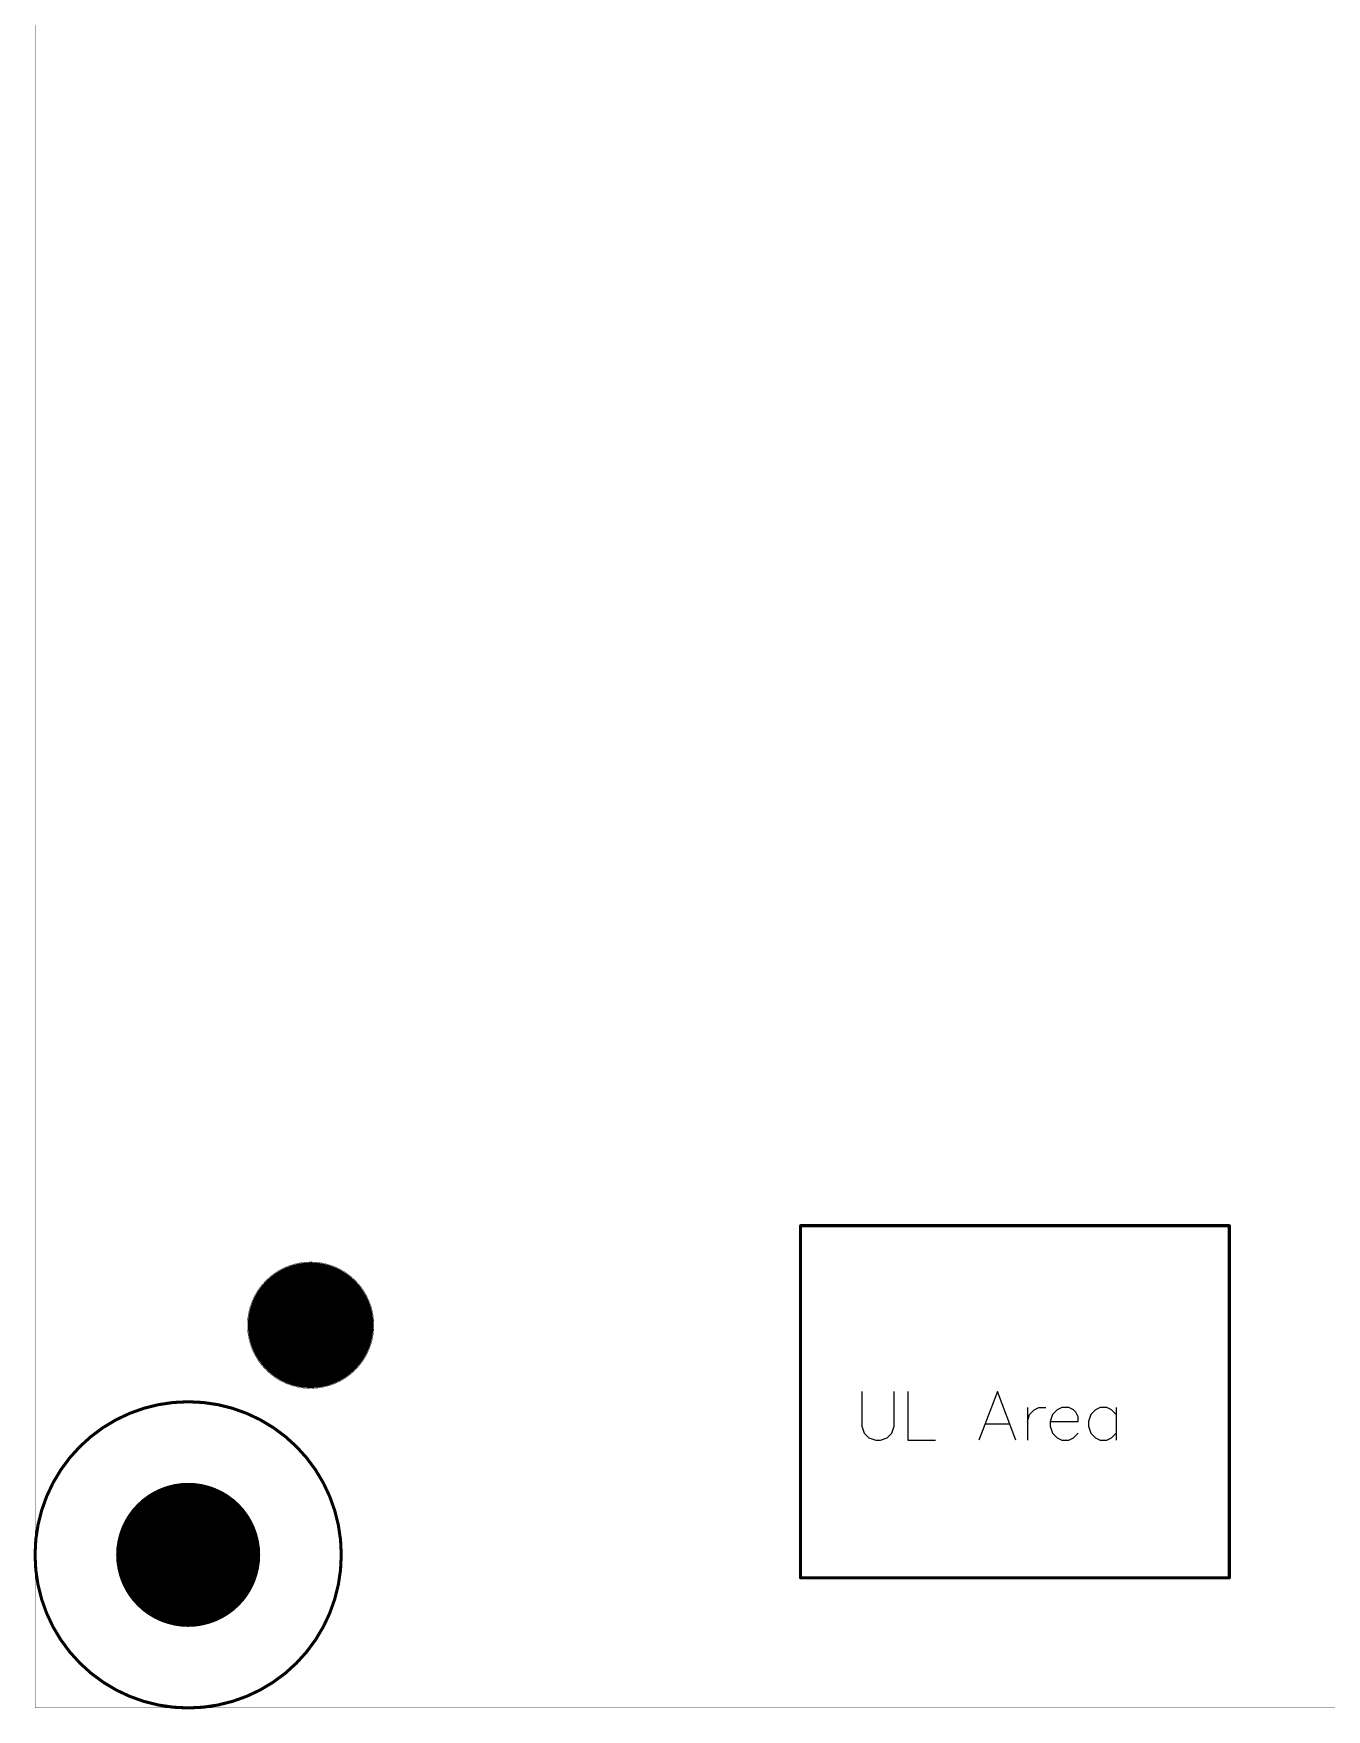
# Model space of a CAD drawing. Header units: millimetres. Extents: x 0 to 400, y 0 to 511.
# Drawn here: x 0 to 42.2, y 0 to 54.7 of the extents above; entities that cross this region are included whole.
import ezdxf

# ---------------------------------------------------------------- set-up
doc = ezdxf.new("R2010")
doc.units = ezdxf.units.MM
for name, color, linetype in [('BottomLayer', 5, 'Continuous'), ('BottomSolder', 6, 'Continuous'), ('Mechanical10', 56, 'Continuous'), ('Mechanical11', 56, 'Continuous'), ('MultiLayer', 9, 'Continuous'), ('PadHoleLayer', 156, 'Continuous'), ('TopLayer', 1, 'Continuous'), ('TopOverlay', 2, 'Continuous'), ('TopSolder', 216, 'Continuous')]:
    doc.layers.add(name, color=color, linetype=linetype)

# ---------------------------------------------------------------- blocks, each defined once
blk = doc.blocks.new('DRILL4_3_849')
at = {"layer": 'BottomLayer', "const_width": 2.25}
blk.add_lwpolyline([(-1.125, 0, 1), (1.125, 0, 1)], format="xyb", close=True, dxfattribs=at)
at = {"layer": 'BottomSolder', "const_width": 2.352}
blk.add_lwpolyline([(-1.176, 0, 1), (1.176, 0, 1)], format="xyb", close=True, dxfattribs=at)
at = {"layer": 'MultiLayer', "const_width": 2.25}
blk.add_lwpolyline([(-1.125, 0, 1), (1.125, 0, 1)], format="xyb", close=True, dxfattribs=at)
at = {"layer": 'PadHoleLayer', "const_width": 2.15}
blk.add_lwpolyline([(-1.075, 0, 1), (1.075, 0, 1)], format="xyb", close=True, dxfattribs=at)
at = {"layer": 'TopLayer', "const_width": 2.25}
blk.add_lwpolyline([(-1.125, 0, 1), (1.125, 0, 1)], format="xyb", close=True, dxfattribs=at)
at = {"layer": 'TopOverlay'}
for points, const_width in [([(5, 0, 1), (-5, 0, 1)], 0.1), ([(-5.025, 0, 1), (-4.975, 0, 1)], 0.05), ([(4.975, 0, 1), (5.025, 0, 1)], 0.05)]:
    blk.add_lwpolyline(points, format="xyb", close=True, dxfattribs=dict(at, const_width=const_width))
at = {"layer": 'TopSolder', "const_width": 2.352}
blk.add_lwpolyline([(-1.176, 0, 1), (1.176, 0, 1)], format="xyb", close=True, dxfattribs=at)

msp = doc.modelspace()

# ---------------------------------------------------------------- linework, layer by layer
at = {"layer": 'Mechanical10', "const_width": 0.01}
for points in [[(0, 0), (0, 428)], [(0, 0), (400, 0)]]:
    msp.add_lwpolyline(points, dxfattribs=at)
at = {"layer": 'Mechanical10', "const_width": 0.005}
msp.add_lwpolyline([(-0.002, 0, 1), (0.002, 0, 1)], format="xyb", close=True, dxfattribs=at)
msp.add_lwpolyline([(-0.002, 0, 1), (0.002, 0, 1)], format="xyb", close=True, dxfattribs=at)
at = {"layer": 'Mechanical11'}
for p, q in [((27, 10.338), (27, 9.204)), ((28.058, 9.204), (28.058, 10.338)), ((28.496, 10.338), (28.496, 8.75)), ((31.429, 10.338), (30.824, 8.75)), ((32.033, 8.75), (31.429, 10.338)), ((32.404, 9.809), (32.404, 8.75)), ((32.404, 9.355), (32.479, 9.582)), ((32.479, 9.582), (32.631, 9.733)), ((32.631, 9.733), (32.782, 9.809)), ((32.782, 9.809), (33.008, 9.809)), ((33.228, 9.582), (33.152, 9.355)), ((33.152, 9.355), (34.059, 9.355)), ((33.152, 9.355), (33.152, 9.204)), ((33.379, 9.733), (33.228, 9.582)), ((33.53, 9.809), (33.379, 9.733)), ((33.757, 9.809), (33.53, 9.809)), ((33.908, 9.733), (33.757, 9.809)), ((33.983, 9.657), (33.908, 9.733)), ((34.059, 9.506), (33.983, 9.657)), ((34.059, 9.355), (34.059, 9.506)), ((34.475, 9.582), (34.399, 9.355)), ((34.399, 9.355), (34.399, 9.204)), ((34.626, 9.733), (34.475, 9.582)), ((34.777, 9.809), (34.626, 9.733)), ((35.004, 9.809), (34.777, 9.809)), ((35.155, 9.733), (35.004, 9.809)), ((35.306, 9.582), (35.155, 9.733)), ((35.306, 9.809), (35.306, 8.75)), ((27, 9.204), (27.076, 8.977)), ((27.076, 8.977), (27.227, 8.826)), ((27.227, 8.826), (27.453, 8.75)), ((27.605, 8.75), (27.831, 8.826)), ((27.831, 8.826), (27.982, 8.977)), ((27.982, 8.977), (28.058, 9.204)), ((31.051, 9.28), (31.807, 9.28)), ((33.152, 9.204), (33.228, 8.977)), ((33.228, 8.977), (33.379, 8.826)), ((33.379, 8.826), (33.53, 8.75)), ((33.757, 8.75), (33.908, 8.826)), ((33.908, 8.826), (34.059, 8.977)), ((34.399, 9.204), (34.475, 8.977)), ((34.475, 8.977), (34.626, 8.826)), ((34.626, 8.826), (34.777, 8.75)), ((35.004, 8.75), (35.155, 8.826)), ((35.155, 8.826), (35.306, 8.977)), ((27.453, 8.75), (27.605, 8.75)), ((28.496, 8.75), (29.403, 8.75)), ((33.53, 8.75), (33.757, 8.75)), ((34.777, 8.75), (35.004, 8.75))]:
    msp.add_line(p, q, dxfattribs=at)
at = {"layer": 'Mechanical11', "const_width": 0.1}
for points in [[(25, 4.25), (25, 15.75)], [(25, 15.75), (39, 15.75)], [(39, 4.25), (39, 15.75)], [(25, 4.25), (39, 4.25)]]:
    msp.add_lwpolyline(points, dxfattribs=at)
at = {"layer": 'Mechanical11', "const_width": 0.05}
for points in [[(24.975, 15.75, 1), (25.025, 15.75, 1)], [(24.975, 15.75, 1), (25.025, 15.75, 1)], [(38.975, 15.75, 1), (39.025, 15.75, 1)], [(38.975, 15.75, 1), (39.025, 15.75, 1)], [(24.975, 4.25, 1), (25.025, 4.25, 1)], [(24.975, 4.25, 1), (25.025, 4.25, 1)], [(38.975, 4.25, 1), (39.025, 4.25, 1)], [(38.975, 4.25, 1), (39.025, 4.25, 1)]]:
    msp.add_lwpolyline(points, format="xyb", close=True, dxfattribs=at)
at = {"layer": 'TopLayer'}
for points, const_width in [([(11.066, 12.5, 1), (6.934, 12.5, 1)], 0.013), ([(8.625, 12.5, 1), (9.375, 12.5, 1)], 0.75), ([(6.931, 12.5, 1), (6.937, 12.5, 1)], 0.0065), ([(11.063, 12.5, 1), (11.069, 12.5, 1)], 0.0065)]:
    msp.add_lwpolyline(points, format="xyb", close=True, dxfattribs=dict(at, const_width=const_width))
at = {"layer": 'TopSolder', "const_width": 2.05}
msp.add_lwpolyline([(7.975, 12.5, 1), (10.025, 12.5, 1)], format="xyb", close=True, dxfattribs=at)

# ---------------------------------------------------------------- block references
msp.add_blockref('DRILL4_3_849', (5, 5))

doc.saveas('drawing.dxf')
